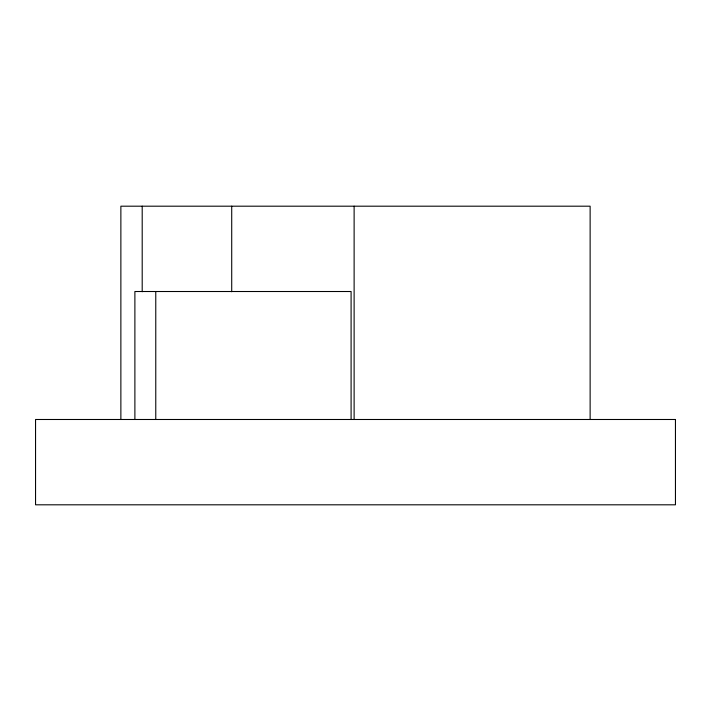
<?xml version="1.0" encoding="UTF-8"?>
<svg xmlns="http://www.w3.org/2000/svg" width="711" height="711" viewBox="0 0 711 711"><rect width="100%" height="100%" fill="white"/><g stroke="black" fill="none" stroke-linecap="round" stroke-linejoin="round"><path stroke-width="1.07" d="M590.13 419.49L590.13 206.19L120.87 206.19L120.87 419.49M354.122 206.19L354.122 419.49M351.092 419.49L351.092 291.51L134.886 291.51L134.886 419.49M231.715 206.19L231.715 291.732M155.771 291.51L155.771 419.49M142.2 206.19L142.2 291.732M675.45 419.49L35.55 419.49L35.55 504.81L675.45 504.81L675.45 419.49"/></g></svg>
